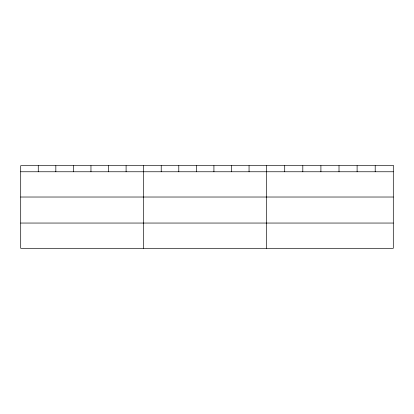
<?xml version="1.0" encoding="UTF-8"?>
<svg xmlns="http://www.w3.org/2000/svg" width="414" height="414" viewBox="0 0 414 414"><rect width="100%" height="100%" fill="white"/><g stroke="black" fill="none" stroke-linecap="round" stroke-linejoin="round"><path stroke-width="0.62" d="M20.7 171.763L393.3 171.763M20.7 197.023L393.3 197.023M20.7 223.048L393.3 223.048M375.203 165.693L375.203 171.763M357.106 165.693L357.106 171.763M339.009 165.693L339.009 171.763M320.907 165.693L320.907 171.763M302.81 165.693L302.81 171.763M284.713 165.693L284.713 171.763M266.616 165.693L266.616 248.307M249.052 165.693L249.052 171.763M231.483 165.693L231.483 171.763M213.919 165.693L213.919 171.763M196.355 165.693L196.355 171.763M178.791 165.693L178.791 171.763M161.222 165.693L161.222 171.763M143.658 165.693L143.658 248.307M126.094 165.693L126.094 171.763M108.525 165.693L108.525 171.763M90.961 165.693L90.961 171.763M73.397 165.693L73.397 171.763M55.833 165.693L55.833 171.763M38.264 165.693L38.264 171.763M393.3 165.693L20.7 165.693L20.7 248.307L393.3 248.307L393.3 165.693"/></g></svg>
